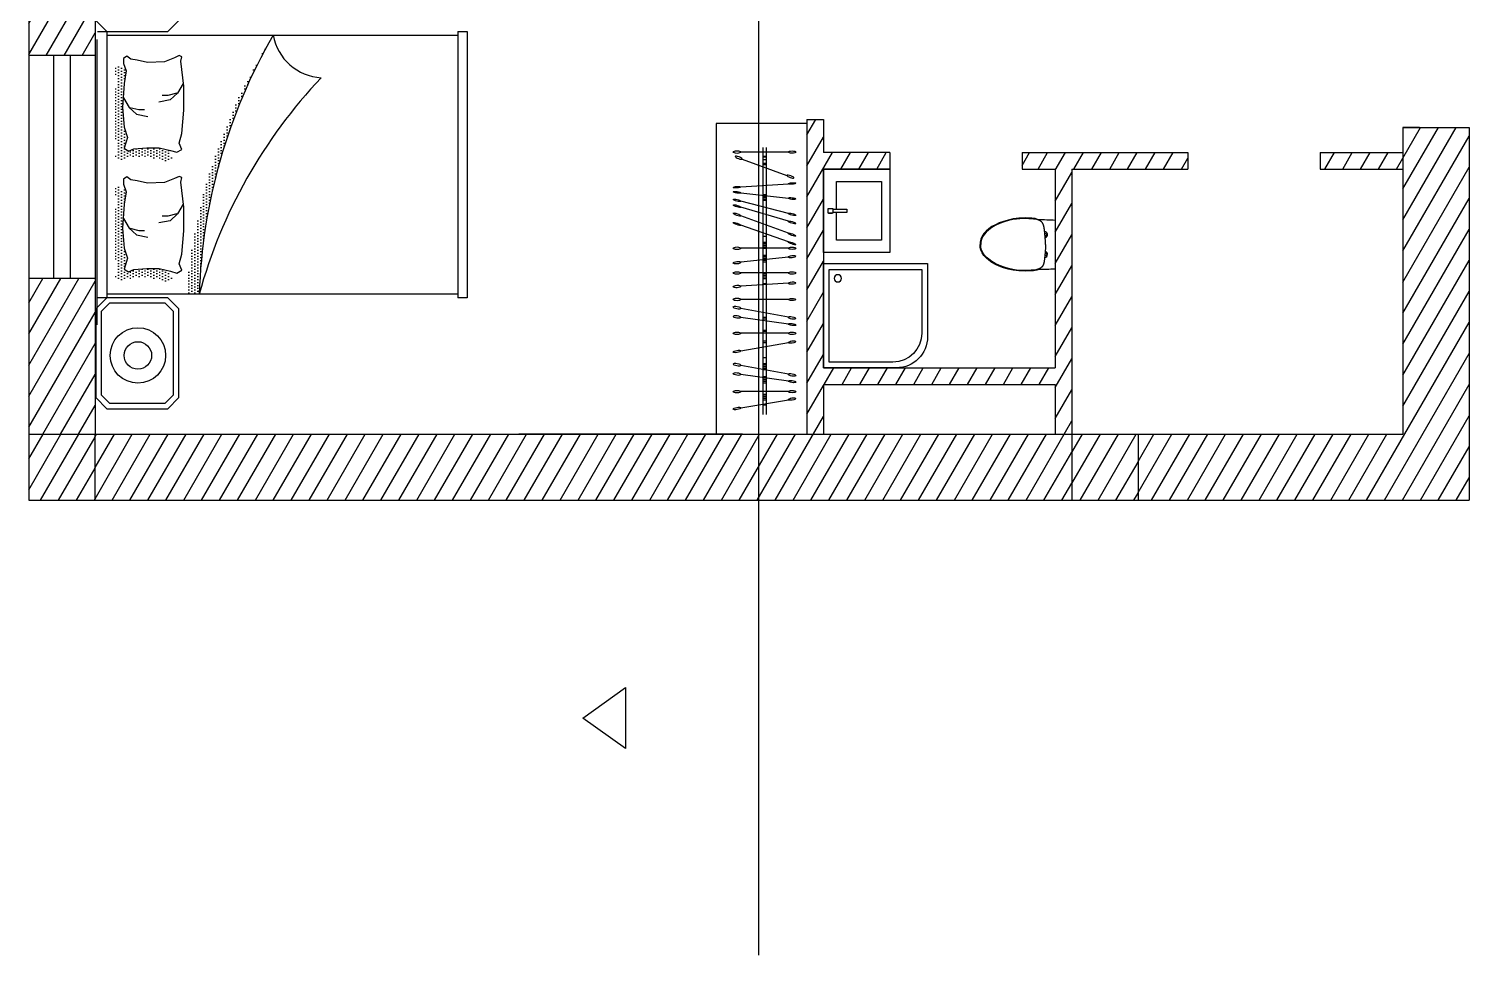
# Model space of a CAD drawing. Header units: millimetres. Extents: x -36495272392165 to 352544598049420, y -228287860276617 to 83349.
# Drawn here: x 69497 to 78197, y 55242 to 60836 of the extents above; entities that cross this region are included whole.
import ezdxf

# ---------------------------------------------------------------- set-up
doc = ezdxf.new("R2010")
doc.units = ezdxf.units.MM
doc.header["$MEASUREMENT"] = 0
doc.layers.add('freecads.com', color=7, linetype='Continuous')
pattern_1 = [(90, (212543.303, -169786.99), (-17.719921, 8.8599605), [0, -17.719921])]

# ---------------------------------------------------------------- blocks, each defined once
blk = doc.blocks.new('A$C6AC06645')
for p, q in [((0.9, 0.9), (0.27, 0.9)), ((0.9, 0), (0.9, 0.9)), ((0.85, 0.85), (0.3, 0.85)), ((0.85, 0.05), (0.85, 0.85)), ((0, 0.63), (0, 0)), ((0.05, 0.6), (0.05, 0.05)), ((0.05, 0.05), (0.85, 0.05)), ((0, 0), (0.9, 0))]:
    blk.add_line(p, q)
blk.add_circle((0.773, 0.124), 0.0314)
for centre, radius in [((0.27, 0.63), 0.27), ((0.3, 0.6), 0.25)]:
    blk.add_arc(centre, radius, 90, 180)

msp = doc.modelspace()

# ---------------------------------------------------------------- hatches: boundary and pattern name
at = {"transparency": 33554687}
h = msp.add_hatch(dxfattribs=at)
h.set_pattern_fill('ANSI31', scale=750, angle=15)
h.set_pattern_definition([(60, (-17294.835, 61852.8), (-81.18988, 46.875), [])])
h.paths.add_polyline_path([(78197.4, 65387.4), (76198.4, 65387.4), (76198.4, 64987.4), (77165.8, 64987.4), (77797.4, 64987.4), (77797.4, 61240.4), (77908.4, 61240.4), (78197.4, 61240.4)])
h.paths.add_polyline_path([(74297.4, 59989.4), (74697.4, 59989.4), (74697.4, 60089.4), (74297.4, 60089.4), (74297.4, 60289.4), (74197.4, 60289.4), (74197.4, 58389.4), (74297.4, 58389.4), (74297.4, 58689.4), (75697.4, 58689.4), (75697.4, 58389.4), (75797.4, 58389.4), (75797.4, 59989.4), (76497.4, 59989.4), (76497.4, 60089.4), (75497.4, 60089.4), (75497.4, 59989.4), (75697.4, 59989.4), (75697.4, 58789.4), (74297.4, 58789.4)])
h.paths.add_polyline_path([(78197.4, 60240.4), (77797.4, 60240.4), (77797.4, 58389.4), (76197.4, 58389.4), (76197.4, 57989.4), (78197.4, 57989.4)])
h.paths.add_polyline_path([(75797.4, 58389.4), (69897.4, 58389.4), (69897.4, 57989.4), (75797.4, 57989.4)])
h.paths.add_polyline_path([(69897.4, 59329.4), (69497.4, 59329.4), (69497.4, 58389.4), (69897.4, 58389.4)])
h.paths.add_polyline_path([(69897.4, 61487.4), (69497.4, 61487.4), (69497.4, 60675.4), (69897.4, 60675.4)])
h.paths.add_polyline_path([(71397.4, 61887.4), (70925.4, 61887.4), (69897.4, 61887.4), (69897.4, 61489.4), (71397.4, 61489.4)])
h.paths.add_polyline_path([(74496.4, 61589.4), (71397.4, 61589.4), (71397.4, 61489.4), (74197.4, 61489.4), (74197.4, 61289.4), (74297.4, 61289.4), (74297.4, 61487.4), (74297.4, 61489.4), (74496.4, 61489.4)])
h.paths.add_polyline_path([(77797.4, 60089.4), (77296.4, 60089.4), (77296.4, 59989.4), (77797.4, 59989.4)], flags=17)
h.paths.add_polyline_path([(71325.4, 64987.4), (70925.4, 64987.4), (70925.4, 63788.4), (71325.4, 63788.4)])
h = msp.add_hatch(dxfattribs=at)
h.set_pattern_fill('ANSI31', scale=750, angle=15)
h.set_pattern_definition([(60, (-29745.04, 61847.58), (-81.18988, 46.875), [])])
h.paths.add_polyline_path([(69897.4, 64987.4), (69897.4, 65387.4), (69497.4, 65387.4), (69497.4, 64987.4)])
h.paths.add_polyline_path([(69497.4, 61887.4), (69497.4, 61489.4), (69897.4, 61489.4), (69897.4, 61887.4)])
h.paths.add_polyline_path([(69497.4, 57989.4), (69897.4, 57989.4), (69897.4, 58389.4), (69497.4, 58389.4)])
h.paths.add_polyline_path([(76197.4, 57989.4), (76197.4, 58389.4), (75797.4, 58389.4), (75797.4, 57989.4)])
h = msp.add_hatch()
h.set_pattern_fill('DOTS', color=256, scale=11.162155, angle=90, style=0)
h.set_pattern_definition(pattern_1)
h.paths.add_polyline_path([(70450.5, 59234.7), (70527, 59234.7, -0.124273), (70973.5, 60797.4, 0.122563)])
h = msp.add_hatch()
h.set_pattern_fill('DOTS', color=256, scale=11.162155, angle=90, style=0)
h.set_pattern_definition(pattern_1)
h.paths.add_polyline_path([(70034.2, 59886.3), (70013.7, 59872.6), (70013.7, 59841.7), (70030.8, 59797.1), (70017.1, 59721.5), (70006.8, 59577.3), (70017.1, 59457.1), (70037.7, 59395.3), (70017.1, 59330.1), (70044.5, 59312.9), (70075.4, 59326.6), (70154.3, 59333.5), (70229.8, 59333.5), (70298.4, 59316.3), (70336.2, 59306), (70367, 59323.2), (70349.9, 59361), (70353.2, 59372.3), (70285.5, 59389.2), (70210, 59389.2), (70131.1, 59382.4), (70100.2, 59368.6), (70072.8, 59385.8), (70093.3, 59451), (70072.8, 59512.8), (70062.5, 59633), (70072.8, 59777.2), (70086.5, 59852.8), (70081.8, 59864.9), (70058.3, 59869.2)])
h.paths.add_polyline_path([(70034.2, 60615.5), (70013.7, 60601.8), (70013.7, 60570.9), (70030.8, 60526.3), (70017.1, 60450.7), (70006.8, 60306.5), (70017.1, 60186.3), (70037.7, 60124.5), (70017.1, 60059.3), (70044.5, 60042.1), (70075.4, 60055.9), (70154.3, 60062.7), (70229.8, 60062.7), (70298.4, 60045.6), (70336.2, 60035.3), (70367, 60052.4), (70349.9, 60090.2), (70353.2, 60101.5), (70285.5, 60118.5), (70210, 60118.5), (70131.1, 60111.6), (70100.2, 60097.9), (70072.8, 60115), (70093.3, 60180.3), (70072.8, 60242.1), (70062.5, 60362.2), (70072.8, 60506.5), (70086.5, 60582), (70081.8, 60594.1), (70058.3, 60598.4)])

# ---------------------------------------------------------------- linework, layer by layer
at = {"color": 7}
for p, q in [((73904.5, 67343), (73904.5, 55242.4)), ((74197.4, 60264.6), (73649.4, 60264.6)), ((73649.4, 60264.6), (73649.4, 58389.4)), ((72844.6, 56673.9), (73102.3, 56857.9)), ((73102.3, 56857.9), (73102.3, 56819.8)), ((73102.3, 56819.8), (73102.3, 56489.7)), ((73102.3, 56489.7), (72844.6, 56673.9))]:
    msp.add_line(p, q, dxfattribs=at)
for p, q in [((69497.4, 61487.4), (69497.4, 58389.4)), ((69897.4, 61487.4), (69897.4, 58389.4)), ((69913.1, 60819.7), (69968.9, 60819.7)), ((69968.9, 60819.7), (69968.9, 59212.3)), ((72089.7, 60819.7), (72089.7, 59212.3)), ((72089.7, 60819.7), (72145.5, 60819.7)), ((72145.5, 60819.7), (72145.5, 59212.3)), ((69909.1, 60771.4), (69909.1, 59048.3)), ((69968.9, 60797.4), (72089.7, 60797.4)), ((74197.4, 60289.4), (74297.4, 60289.4)), ((74197.4, 60289.4), (74197.4, 58389.4)), ((74297.4, 60289.4), (74297.4, 60089.4)), ((77797.4, 60240.4), (78197.4, 60240.4)), ((77797.4, 60240.4), (77797.4, 58389.4)), ((77896.7, 60240.4), (77797.4, 60240.4)), ((78197.4, 60240.4), (78197.4, 57989.4)), ((74697.4, 60089.4), (74297.4, 60089.4)), ((74697.4, 60089.4), (74697.4, 59989.4)), ((75497.4, 60089.4), (76497.4, 60089.4)), ((75497.4, 60089.4), (75497.4, 59989.4)), ((76497.4, 60089.4), (76497.4, 59989.4)), ((77296.4, 60089.4), (77797.4, 60089.4)), ((77296.4, 60089.4), (77296.4, 59989.4)), ((74297.4, 59989.4), (74297.4, 58789.4)), ((74697.4, 59989.4), (74297.4, 59989.4)), ((75497.4, 59989.4), (75697.4, 59989.4)), ((75697.4, 59989.4), (75697.4, 58789.4)), ((75797.4, 59989.4), (76497.4, 59989.4)), ((75797.4, 59989.4), (75797.4, 58389.4)), ((77296.4, 59989.4), (77797.4, 59989.4)), ((69968.9, 59212.3), (69913.1, 59212.3)), ((72089.7, 59234.7), (69968.9, 59234.7)), ((72145.5, 59212.3), (72089.7, 59212.3)), ((74297.4, 58789.4), (75697.4, 58789.4)), ((74297.4, 58689.4), (75697.4, 58689.4)), ((74297.4, 58689.4), (74297.4, 58389.4)), ((75697.4, 58689.4), (75697.4, 58389.4)), ((69497.4, 58389.4), (77797.4, 58389.4)), ((69897.4, 58389.4), (69897.4, 58389.4)), ((69497.4, 57989.4), (78197.4, 57989.4))]:
    msp.add_line(p, q)
at = {"color": 141}
for p, q in [((69897.4, 60675.4), (69497.4, 60675.4)), ((69497.4, 60675.4), (69497.4, 59329.4)), ((69647.4, 60675.4), (69647.4, 59329.4)), ((69747.4, 60675.4), (69747.4, 59329.4)), ((69897.4, 60675.4), (69897.4, 59329.4)), ((69897.4, 59329.4), (69497.4, 59329.4))]:
    msp.add_line(p, q, dxfattribs=at)
at = {"color": 240, "true_color": 0xed1f24}
for p, q in [((69497.4, 58389.4), (69497.4, 57989.4)), ((69897.4, 57989.4), (69897.4, 58389.4)), ((75797.4, 58389.4), (75797.4, 57989.4)), ((75797.4, 58389.4), (76197.4, 58389.4)), ((76197.4, 58389.4), (76197.4, 57989.4)), ((69497.4, 57989.4), (69897.4, 57989.4)), ((75797.4, 57989.4), (76197.4, 57989.4))]:
    msp.add_line(p, q, dxfattribs=at)
for points in [[(70404.2, 60886.7), (70404.2, 61422.4), (70337.2, 61489.4), (69968.9, 61489.4), (69901.9, 61422.4), (69901.9, 60886.7), (69968.9, 60819.7), (70337.2, 60819.7)], [(70404.2, 58609.6), (70404.2, 59145.4), (70337.2, 59212.3), (69968.9, 59212.3), (69901.9, 59145.4), (69901.9, 58609.6), (69968.9, 58542.6), (70337.2, 58542.6)], [(70370.7, 58626.3), (70370.7, 59128.6), (70320.5, 59178.8), (69985.6, 59178.8), (69935.4, 59128.6), (69935.4, 58626.3), (69985.6, 58576.1), (70320.5, 58576.1)]]:
    msp.add_lwpolyline(points, close=True)
for points in [[(70093.3, 60180.3), (70072.8, 60115), (70100.2, 60097.9), (70131.1, 60111.6), (70210, 60118.5), (70285.5, 60118.5), (70354.1, 60101.3), (70391.8, 60091), (70422.7, 60108.2), (70405.5, 60145.9), (70422.7, 60204.3), (70433, 60345.1), (70433, 60489.3), (70415.8, 60640.4), (70422.7, 60667.8), (70405.5, 60674.7), (70378.1, 60661), (70316.3, 60636.9), (70213.4, 60633.5), (70151.7, 60647.2), (70113.9, 60654.1), (70089.9, 60671.3), (70069.3, 60657.5), (70069.3, 60626.6), (70086.5, 60582), (70072.8, 60506.5), (70062.5, 60362.2), (70072.8, 60242.1), (70093.3, 60180.3)], [(70429.6, 60506.5), (70395.2, 60448.1), (70350.6, 60406.9), (70282, 60393.2)], [(70069.3, 60420.6), (70103.6, 60362.2), (70148.2, 60321), (70216.8, 60307.3)], [(70391.8, 60448.1), (70336.9, 60434.4), (70302.6, 60434.4)], [(70107.1, 60362.2), (70162, 60348.5), (70196.3, 60348.5)], [(70093.3, 59451), (70072.8, 59385.8), (70100.2, 59368.6), (70131.1, 59382.4), (70210, 59389.2), (70285.5, 59389.2), (70354.1, 59372.1), (70391.8, 59361.8), (70422.7, 59378.9), (70405.5, 59416.7), (70422.7, 59475.1), (70433, 59615.9), (70433, 59760.1), (70415.8, 59911.2), (70422.7, 59938.6), (70405.5, 59945.5), (70378.1, 59931.8), (70316.3, 59907.7), (70213.4, 59904.3), (70151.7, 59918), (70113.9, 59924.9), (70089.9, 59942.1), (70069.3, 59928.3), (70069.3, 59897.4), (70086.5, 59852.8), (70072.8, 59777.2), (70062.5, 59633), (70072.8, 59512.8), (70093.3, 59451)], [(70429.6, 59777.2), (70395.2, 59718.9), (70350.6, 59677.7), (70282, 59663.9)], [(70069.3, 59691.4), (70103.6, 59633), (70148.2, 59591.8), (70216.8, 59578.1)], [(70391.8, 59718.9), (70336.9, 59705.1), (70302.6, 59705.1)], [(70107.1, 59633), (70162, 59619.3), (70196.3, 59619.3)]]:
    msp.add_lwpolyline(points)
at = {"color": 0}
for points in [[(73931.7, 60119.6), (73931.7, 58506.8)], [(73950.5, 60119.6), (73950.5, 58506.8)], [(74085.3, 60092.1), (73797.6, 60092.1)], [(73806.4, 60050), (74076.6, 59951.2)], [(73931.7, 60067.6), (73950.5, 60067.6)], [(73931.7, 60062.8), (73950.5, 60062.8)], [(73931.7, 60047.2), (73950.5, 60047.2)], [(73931.7, 60024.4), (73950.5, 60024.4)], [(73931.7, 60017.2), (73950.5, 60017.2)], [(73797.6, 59881.4), (74085.3, 59901.2)], [(73797.6, 59846.8), (74085.3, 59813.9)], [(74085.3, 59721.5), (73797.6, 59794.8)], [(73931.7, 59836.4), (73950.5, 59836.4)], [(73931.7, 59828), (73950.5, 59828)], [(73931.7, 59819.6), (73950.5, 59819.6)], [(73931.7, 59808.8), (73950.5, 59808.8)], [(73931.7, 59801.6), (73950.5, 59801.6)], [(74085.3, 59674), (73797.6, 59759.2)], [(74085.3, 59601.8), (73797.6, 59706.7)], [(74085.3, 59549.2), (73797.6, 59650.2)], [(74085.3, 59511.4), (73797.6, 59511.4)], [(73931.7, 59583.3), (73950.5, 59583.3)], [(73931.7, 59548.1), (73950.5, 59548.1)], [(73931.7, 59540.1), (73950.5, 59540.1)], [(73931.7, 59529.3), (73950.5, 59529.3)], [(73931.7, 59520.1), (73950.5, 59520.1)], [(73931.7, 59512.1), (73950.5, 59512.1)], [(74085.3, 59458.4), (73797.6, 59426.7)], [(73931.7, 59470.2), (73950.5, 59470.2)], [(73931.7, 59464.2), (73950.5, 59464.2)], [(73931.7, 59454.2), (73950.5, 59454.2)], [(73931.7, 59452.2), (73950.5, 59452.2)], [(73931.7, 59440.2), (73950.5, 59440.2)], [(73931.7, 59430.2), (73950.5, 59430.2)], [(74085.3, 59362), (73797.6, 59362)], [(73931.7, 59363.2), (73950.5, 59363.2)], [(73931.7, 59358.3), (73950.5, 59358.3)], [(73931.7, 59348.5), (73950.5, 59348.5)], [(73931.7, 59338.6), (73950.5, 59338.6)], [(74085.3, 59299.5), (73797.6, 59281.7)], [(73931.7, 59328.8), (73950.5, 59328.8)], [(73931.7, 59297.7), (73950.5, 59297.7)], [(74085.3, 59202), (73797.6, 59202)], [(74085.3, 59095), (73797.6, 59148.5)], [(74085.3, 59053.9), (73797.6, 59093.5)], [(73931.7, 59094.8), (73950.5, 59094.8)], [(73931.7, 59084.9), (73950.5, 59084.9)], [(74085.3, 58997.7), (73797.6, 58997.7)], [(73931.7, 59016.2), (73950.5, 59016.2)], [(73931.7, 59009.7), (73950.5, 59009.7)], [(73797.6, 58891.9), (74085.3, 58941.3)], [(73931.7, 58952.4), (73950.5, 58952.4)], [(73931.7, 58942.6), (73950.5, 58942.6)], [(73931.7, 58850.9), (73950.5, 58850.9)], [(73931.7, 58815.7), (73950.5, 58815.7)], [(74085.3, 58750.5), (73797.6, 58804)], [(74085.3, 58709.4), (73797.6, 58749)], [(73931.7, 58807.7), (73950.5, 58807.7)], [(73931.7, 58796.9), (73950.5, 58796.9)], [(73931.7, 58787.7), (73950.5, 58787.7)], [(73931.7, 58779.7), (73950.5, 58779.7)], [(73931.7, 58737.7), (73950.5, 58737.7)], [(73931.7, 58731.7), (73950.5, 58731.7)], [(74085.3, 58645.6), (73797.6, 58645.6)], [(73931.7, 58721.7), (73950.5, 58721.7)], [(73931.7, 58719.7), (73950.5, 58719.7)], [(73931.7, 58707.7), (73950.5, 58707.7)], [(73931.7, 58697.7), (73950.5, 58697.7)], [(73797.6, 58547.4), (74085.3, 58596.8)], [(73931.7, 58630.8), (73950.5, 58630.8)], [(73931.7, 58625.8), (73950.5, 58625.8)], [(73931.7, 58616), (73950.5, 58616)], [(73931.7, 58606.2), (73950.5, 58606.2)], [(73931.7, 58596.4), (73950.5, 58596.4)], [(73931.7, 58565.3), (73950.5, 58565.3)]]:
    msp.add_lwpolyline(points, dxfattribs=at)
for radius in [167.4, 83]:
    msp.add_circle((70156.5, 58864.1), radius)
for centre, radius, start, end in [((73845.4, 59131.7), 3320, 149.8866, 178.22261), ((71281.3, 60853.6), 312.9, 190.35432, 266.78617), ((73487.8, 58426), 3069.2, 136.43667, 164.72336)]:
    msp.add_arc(centre, radius, start, end)
for centre, major_axis, ratio in [((73775.2, 60092.1), (22.4, 0), 0.343682), ((74107.7, 60092.1), (22.4, 0), 0.30303), ((73775.2, 59879.9), (22.4, 1.5), 0.193898), ((74107.7, 59902.7), (22.4, 1.5), 0.193898), ((73775.2, 59800.5), (22.4, -5.7), 0.225151), ((73775.2, 59765.8), (22.4, -6.6), 0.201005), ((73775.2, 59849.1), (22.4, -2.6), 0.230839), ((74107.7, 59811.4), (22.4, -2.6), 0.230839), ((73775.2, 59714.9), (22.4, -8.2), 0.218262), ((74107.7, 59715.8), (22.4, -5.7), 0.225151), ((73775.2, 59658.1), (22.4, -7.9), 0.183941), ((74107.7, 59593.6), (22.4, -8.2), 0.218262), ((74107.7, 59667.4), (22.4, -6.6), 0.201005), ((73775.2, 59511.4), (22.4, 0), 0.343682), ((74107.7, 59541.3), (22.4, -7.9), 0.183941), ((74107.7, 59511.4), (22.4, 0), 0.30303), ((73775.2, 59424.2), (22.4, 2.5), 0.338372), ((74107.7, 59460.9), (22.4, 2.5), 0.301208), ((73775.2, 59362), (22.4, 0), 0.343682), ((74107.7, 59362), (22.4, 0), 0.30303), ((73775.2, 59280.3), (22.4, 1.4), 0.343024), ((74107.7, 59300.9), (22.4, 1.4), 0.30245), ((73775.2, 59152.6), (22.4, -4.2), 0.342238), ((73775.2, 59202), (22.4, 0), 0.343682), ((74107.7, 59202), (22.4, 0), 0.30303), ((73775.2, 59096.6), (22.4, -3.1), 0.344848), ((74107.7, 59090.8), (22.4, -4.2), 0.321065), ((73775.2, 58997.7), (22.4, 0), 0.343682), ((74107.7, 59050.8), (22.4, -3.1), 0.274598), ((74107.7, 58997.7), (22.4, 0), 0.30303), ((74107.7, 58945.1), (22.4, 3.8), 0.291091), ((73775.2, 58808.1), (22.4, -4.2), 0.342238), ((73775.2, 58888.1), (22.4, 3.8), 0.291091), ((73775.2, 58752.1), (22.4, -3.1), 0.344848), ((74107.7, 58746.3), (22.4, -4.2), 0.321065), ((73775.2, 58645.6), (22.4, 0), 0.343682), ((74107.7, 58706.3), (22.4, -3.1), 0.274598), ((74107.7, 58645.6), (22.4, 0), 0.30303), ((73775.2, 58543.6), (22.4, 3.8), 0.291091), ((74107.7, 58600.7), (22.4, 3.8), 0.291091)]:
    msp.add_ellipse(centre, major_axis=major_axis, ratio=ratio, dxfattribs=at)
at = {"color": 0, "extrusion": (0, 0, -1)}
for centre in [(73785.3, 60057.6), (74097.6, 59943.5)]:
    msp.add_ellipse(centre, major_axis=(21, -7.7), ratio=0.241715, dxfattribs=at)
at = {"layer": 'freecads.com'}
for p, q in [((74297.4, 59485.4), (74297.4, 59989.4)), ((74297.4, 59989.4), (74697.8, 59989.4)), ((74697.8, 59989.4), (74697.8, 59485.4)), ((74375.5, 59748), (74375.5, 59914.9)), ((74375.5, 59914.9), (74648.1, 59914.9)), ((74648.1, 59914.9), (74648.1, 59559.9)), ((74375.5, 59559.9), (74375.5, 59726.7)), ((75443.3, 59688.4), (75412.4, 59681.8)), ((75440.3, 59684.5), (75415.6, 59679.2)), ((75462.9, 59687.8), (75440.3, 59684.5)), ((75477.4, 59692.9), (75443.3, 59688.4)), ((75483.7, 59689.7), (75462.9, 59687.8)), ((75515, 59694.6), (75477.4, 59692.9)), ((75502.8, 59690.5), (75483.7, 59689.7)), ((75520.5, 59690.5), (75502.8, 59690.5)), ((75555.8, 59692.6), (75515, 59694.6)), ((75537, 59689.9), (75520.5, 59690.5)), ((75552.3, 59689), (75537, 59689.9)), ((75566.7, 59687.7), (75552.3, 59689)), ((75566, 59691.5), (75556, 59692.6)), ((75576.2, 59690.1), (75566, 59691.5)), ((75580.2, 59686), (75566.7, 59687.7)), ((75585.5, 59687.7), (75576.2, 59690.1)), ((75592.6, 59683.1), (75580.2, 59686)), ((75593.7, 59683.5), (75585.5, 59687.7)), ((75603, 59678.7), (75592.6, 59683.1)), ((75595.8, 59681.8), (75593.7, 59683.5)), ((75266.3, 59599.7), (75255.7, 59583.6)), ((75279.9, 59614.8), (75266.3, 59599.7)), ((75279.8, 59609.1), (75267.5, 59594.9)), ((75295.1, 59622.9), (75279.8, 59609.1)), ((75296, 59628.9), (75279.9, 59614.8)), ((75313.2, 59636.1), (75295.1, 59622.9)), ((75314.5, 59641.9), (75296, 59628.9)), ((75334.4, 59648.7), (75313.2, 59636.1)), ((75335.4, 59653.7), (75314.5, 59641.9)), ((75359.7, 59660.7), (75334.4, 59648.7)), ((75358.6, 59664.2), (75335.4, 59653.7)), ((75384.2, 59673.6), (75358.6, 59664.2)), ((75388, 59671.3), (75359.7, 59660.7)), ((75412.4, 59681.8), (75384.2, 59673.6)), ((75415.6, 59679.2), (75388, 59671.3)), ((75603.7, 59678.3), (75603, 59678.7)), ((75604.9, 59677.6), (75603.7, 59678.3)), ((75606.1, 59677), (75604.9, 59677.6)), ((75607.2, 59676.3), (75606.1, 59677)), ((75608.2, 59675.6), (75607.2, 59676.3)), ((75609.2, 59675), (75608.2, 59675.6)), ((75610.2, 59674.3), (75609.2, 59675)), ((75611.1, 59673.6), (75610.2, 59674.3)), ((75612, 59672.9), (75611.1, 59673.6)), ((75612.9, 59672.2), (75612, 59672.9)), ((75613.7, 59671.5), (75612.9, 59672.2)), ((75614.5, 59670.7), (75613.7, 59671.5)), ((75615.2, 59670), (75614.5, 59670.7)), ((75616, 59669.2), (75615.2, 59670)), ((75616.7, 59668.5), (75616, 59669.2)), ((75617.3, 59667.7), (75616.7, 59668.5)), ((75618, 59666.9), (75617.3, 59667.7)), ((75618.6, 59666.1), (75618, 59666.9)), ((75619.2, 59665.4), (75618.6, 59666.1)), ((75619.8, 59664.6), (75619.2, 59665.4)), ((75620.4, 59663.8), (75619.8, 59664.6)), ((75620.9, 59663), (75620.4, 59663.8)), ((75621.4, 59662.2), (75620.9, 59663)), ((75621.9, 59661.4), (75621.4, 59662.2)), ((75622.4, 59660.7), (75621.9, 59661.4)), ((75622.8, 59659.9), (75622.4, 59660.7)), ((75623.2, 59659.1), (75622.8, 59659.9)), ((75623.6, 59658.3), (75623.2, 59659.1)), ((75624, 59657.6), (75623.6, 59658.3)), ((75624.3, 59656.8), (75624, 59657.6)), ((75624.7, 59656.1), (75624.3, 59656.8)), ((75625, 59655.4), (75624.7, 59656.1)), ((75625.3, 59654.7), (75625, 59655.4)), ((75625.6, 59654), (75625.3, 59654.7)), ((75625.8, 59653.3), (75625.6, 59654)), ((75626.1, 59652.6), (75625.8, 59653.3)), ((75626.3, 59652), (75626.1, 59652.6)), ((75626.5, 59651.3), (75626.3, 59652)), ((75626.8, 59650.7), (75626.5, 59651.3)), ((75627, 59650), (75626.8, 59650.7)), ((75627.2, 59649.4), (75627, 59650)), ((75627.4, 59648.8), (75627.2, 59649.4)), ((75627.5, 59648.1), (75627.4, 59648.8)), ((75627.7, 59647.5), (75627.5, 59648.1)), ((75627.9, 59647), (75627.7, 59647.5)), ((75628, 59646.4), (75627.9, 59647)), ((75628.1, 59645.8), (75628, 59646.4)), ((75628.3, 59645.2), (75628.1, 59645.8)), ((75628.4, 59644.7), (75628.3, 59645.2)), ((75628.5, 59644.2), (75628.4, 59644.7)), ((75628.6, 59643.6), (75628.5, 59644.2)), ((75628.7, 59643.1), (75628.6, 59643.6)), ((75628.8, 59642.6), (75628.7, 59643.1)), ((75628.9, 59642.1), (75628.8, 59642.6)), ((75629, 59641.7), (75628.9, 59642.1)), ((75629.1, 59641.2), (75629, 59641.7)), ((75629.2, 59640.8), (75629.1, 59641.2)), ((75629.4, 59639.9), (75629.2, 59640.8)), ((75629.5, 59639.1), (75629.4, 59639.9)), ((75629.6, 59638.3), (75629.5, 59639.1)), ((75629.8, 59637.5), (75629.6, 59638.3)), ((75629.9, 59636.8), (75629.8, 59637.5)), ((75630, 59635.7), (75629.9, 59636.8)), ((75630.2, 59634.5), (75630, 59635.7)), ((75630.4, 59632.6), (75630.2, 59634.5)), ((75631, 59629.1), (75630.4, 59632.8)), ((75631.3, 59626.5), (75631, 59629.1)), ((75631.9, 59622.4), (75631.3, 59626.5)), ((75632.3, 59618.9), (75631.9, 59622.4)), ((75632.9, 59614.2), (75632.3, 59618.9)), ((75633.6, 59608.5), (75632.9, 59614.2)), ((75634, 59604.9), (75633.6, 59608.5)), ((75634.1, 59604.2), (75634, 59604.6)), ((75634.1, 59603.3), (75634.1, 59604.2)), ((75634.2, 59602.3), (75634.1, 59603.3)), ((75634.4, 59600.9), (75634.2, 59602.2)), ((75636.7, 59576.6), (75634.4, 59600.9)), ((75697.4, 59679.5), (75697.4, 59387.8)), ((74648.1, 59559.9), (74375.5, 59559.9)), ((75244.4, 59549.6), (75243.3, 59533.7)), ((75244.4, 59517.7), (75243.3, 59533.7)), ((75248.3, 59566.8), (75244.4, 59549.6)), ((75248.3, 59500.5), (75244.4, 59517.7)), ((75248, 59549.4), (75246.9, 59533.7)), ((75248, 59517.9), (75246.9, 59533.7)), ((75251.8, 59565.1), (75248, 59549.4)), ((75251.8, 59502.2), (75248, 59517.9)), ((75255.7, 59583.6), (75248.3, 59566.8)), ((75258.2, 59580.2), (75251.8, 59565.1)), ((75267.5, 59594.9), (75258.2, 59580.2)), ((75638.1, 59553.7), (75636.7, 59576.6)), ((75638.1, 59513.7), (75636.7, 59490.7)), ((75638.5, 59533.7), (75638.1, 59553.7)), ((75638.5, 59533.7), (75638.1, 59513.7)), ((74697.8, 59485.4), (74297.4, 59485.4)), ((75255.7, 59483.7), (75248.3, 59500.5)), ((75258.2, 59487.1), (75251.8, 59502.2)), ((75266.3, 59467.6), (75255.7, 59483.7)), ((75267.5, 59472.5), (75258.2, 59487.1)), ((75279.9, 59452.5), (75266.3, 59467.6)), ((75279.8, 59458.2), (75267.5, 59472.5)), ((75295.1, 59444.5), (75279.8, 59458.2)), ((75296, 59438.4), (75279.9, 59452.5)), ((75313.2, 59431.2), (75295.1, 59444.5)), ((75314.5, 59425.4), (75296, 59438.4)), ((75334.4, 59418.6), (75313.2, 59431.2)), ((75335.4, 59413.7), (75314.5, 59425.4)), ((75628.1, 59421.5), (75628, 59421)), ((75628.3, 59422.1), (75628.1, 59421.5)), ((75628.4, 59422.6), (75628.3, 59422.1)), ((75628.5, 59423.2), (75628.4, 59422.6)), ((75628.6, 59423.7), (75628.5, 59423.2)), ((75628.7, 59424.2), (75628.6, 59423.7)), ((75628.8, 59424.7), (75628.7, 59424.2)), ((75628.9, 59425.2), (75628.8, 59424.7)), ((75629, 59425.7), (75628.9, 59425.2)), ((75629.1, 59426.1), (75629, 59425.7)), ((75629.2, 59426.6), (75629.1, 59426.1)), ((75629.4, 59427.4), (75629.2, 59426.6)), ((75629.5, 59428.3), (75629.4, 59427.4)), ((75629.6, 59429.1), (75629.5, 59428.3)), ((75629.8, 59429.8), (75629.6, 59429.1)), ((75629.9, 59430.6), (75629.8, 59429.8)), ((75630, 59431.6), (75629.9, 59430.6)), ((75630.2, 59432.8), (75630, 59431.6)), ((75630.4, 59434.8), (75630.2, 59432.8)), ((75631, 59438.3), (75630.4, 59434.6)), ((75631.3, 59440.8), (75631, 59438.3)), ((75631.9, 59444.9), (75631.3, 59440.8)), ((75632.3, 59448.4), (75631.9, 59444.9)), ((75632.9, 59453.1), (75632.3, 59448.4)), ((75633.6, 59458.8), (75632.9, 59453.1)), ((75634, 59462.4), (75633.6, 59458.8)), ((75634.1, 59463.1), (75634, 59462.7)), ((75634.2, 59465), (75634.1, 59464.1)), ((75634.1, 59464.1), (75634.1, 59463.1)), ((75634.4, 59466.4), (75634.2, 59465.2)), ((75636.7, 59490.7), (75634.4, 59466.4)), ((75359.7, 59406.6), (75334.4, 59418.6)), ((75358.6, 59403.1), (75335.4, 59413.7)), ((75384.2, 59393.7), (75358.6, 59403.1)), ((75388, 59396.1), (75359.7, 59406.6)), ((75412.4, 59385.5), (75384.2, 59393.7)), ((75415.6, 59388.1), (75388, 59396.1)), ((75443.3, 59378.9), (75412.4, 59385.5)), ((75440.3, 59382.8), (75415.6, 59388.1)), ((75462.9, 59379.5), (75440.3, 59382.8)), ((75477.4, 59374.4), (75443.3, 59378.9)), ((75483.7, 59377.6), (75462.9, 59379.5)), ((75515, 59372.7), (75477.4, 59374.4)), ((75502.8, 59376.8), (75483.7, 59377.6)), ((75520.5, 59376.8), (75502.8, 59376.8)), ((75555.8, 59374.7), (75515, 59372.7)), ((75537, 59377.4), (75520.5, 59376.8)), ((75552.3, 59378.4), (75537, 59377.4)), ((75566.7, 59379.6), (75552.3, 59378.4)), ((75566, 59375.8), (75556, 59374.7)), ((75576.2, 59377.2), (75566, 59375.8)), ((75580.2, 59381.3), (75566.7, 59379.6)), ((75585.5, 59379.6), (75576.2, 59377.2)), ((75592.6, 59384.2), (75580.2, 59381.3)), ((75593.7, 59383.8), (75585.5, 59379.6)), ((75603, 59388.6), (75592.6, 59384.2)), ((75595.8, 59385.5), (75593.7, 59383.8)), ((75603.7, 59389), (75603, 59388.6)), ((75604.9, 59389.7), (75603.7, 59389)), ((75606.1, 59390.4), (75604.9, 59389.7)), ((75607.2, 59391), (75606.1, 59390.4)), ((75608.2, 59391.7), (75607.2, 59391)), ((75609.2, 59392.4), (75608.2, 59391.7)), ((75610.2, 59393), (75609.2, 59392.4)), ((75611.1, 59393.7), (75610.2, 59393)), ((75612, 59394.4), (75611.1, 59393.7)), ((75612.9, 59395.1), (75612, 59394.4)), ((75613.7, 59395.9), (75612.9, 59395.1)), ((75614.5, 59396.6), (75613.7, 59395.9)), ((75615.2, 59397.3), (75614.5, 59396.6)), ((75616, 59398.1), (75615.2, 59397.3)), ((75616.7, 59398.9), (75616, 59398.1)), ((75617.3, 59399.6), (75616.7, 59398.9)), ((75618, 59400.4), (75617.3, 59399.6)), ((75618.6, 59401.2), (75618, 59400.4)), ((75619.2, 59402), (75618.6, 59401.2)), ((75619.8, 59402.7), (75619.2, 59402)), ((75620.4, 59403.5), (75619.8, 59402.7)), ((75620.9, 59404.3), (75620.4, 59403.5)), ((75621.4, 59405.1), (75620.9, 59404.3)), ((75621.9, 59405.9), (75621.4, 59405.1)), ((75622.4, 59406.7), (75621.9, 59405.9)), ((75622.8, 59407.4), (75622.4, 59406.7)), ((75623.2, 59408.2), (75622.8, 59407.4)), ((75623.6, 59409), (75623.2, 59408.2)), ((75624, 59409.7), (75623.6, 59409)), ((75624.3, 59410.5), (75624, 59409.7)), ((75624.7, 59411.2), (75624.3, 59410.5)), ((75625, 59411.9), (75624.7, 59411.2)), ((75625.3, 59412.7), (75625, 59411.9)), ((75625.6, 59413.3), (75625.3, 59412.7)), ((75625.8, 59414), (75625.6, 59413.3)), ((75626.1, 59414.7), (75625.8, 59414)), ((75626.3, 59415.4), (75626.1, 59414.7)), ((75626.5, 59416), (75626.3, 59415.4)), ((75626.8, 59416.7), (75626.5, 59416)), ((75627, 59417.3), (75626.8, 59416.7)), ((75627.2, 59417.9), (75627, 59417.3)), ((75627.4, 59418.6), (75627.2, 59417.9)), ((75627.5, 59419.2), (75627.4, 59418.6)), ((75627.7, 59419.8), (75627.5, 59419.2)), ((75627.9, 59420.4), (75627.7, 59419.8)), ((75628, 59421), (75627.9, 59420.4))]:
    msp.add_line(p, q, dxfattribs=at)
at = {"layer": 'freecads.com', "ltscale": 10}
for p, q in [((74324.7, 59723.2), (74324.7, 59751.6)), ((74324.7, 59751.6), (74353.1, 59751.6)), ((74353.1, 59723.2), (74324.7, 59723.2)), ((74327.9, 59723.2), (74350.7, 59723.2)), ((74353.1, 59751.6), (74353.1, 59723.2)), ((74353.1, 59748), (74439, 59748)), ((74439, 59726.7), (74353.1, 59726.7)), ((74439, 59748), (74439, 59726.7))]:
    msp.add_line(p, q, dxfattribs=at)
at = {"layer": 'freecads.com', "extrusion": (0, 0, -1)}
msp.add_line((73808.8, 58389.4), (72456.8, 58389.4), dxfattribs=at)
at = {"layer": 'freecads.com'}
for points in [[(75697.4, 59679.5), (75662.9, 59681.2), (75628.3, 59682.6), (75593.7, 59683.5)], [(75649.8, 59597.2), (75647.9, 59604.9), (75641.2, 59610.4), (75633.3, 59610.8)], [(75636.8, 59575.1), (75646.5, 59577.6), (75652.3, 59587.5), (75649.8, 59597.2)], [(75635.6, 59587.9), (75638.3, 59585.8), (75642.1, 59586.2), (75644.2, 59588.9)], [(75644.2, 59588.9), (75645.1, 59590), (75645.6, 59591.3), (75645.6, 59592.7)], [(75633.3, 59456.5), (75642.9, 59457.1), (75650.4, 59465), (75650.4, 59474.6)], [(75634.8, 59470.7), (75637, 59468.1), (75640.8, 59467.8), (75643.4, 59470)], [(75650.4, 59474.6), (75650.4, 59482.9), (75644.8, 59490.1), (75636.8, 59492.2)], [(75643.4, 59470), (75644.8, 59471.1), (75645.6, 59472.8), (75645.6, 59474.6)], [(75593.7, 59383.8), (75628.3, 59384.7), (75662.9, 59386.1), (75697.4, 59387.8)]]:
    msp.add_open_spline(points, degree=3, dxfattribs=at)
for points in [[(75645.6, 59592.7), (75645.6, 59596.1), (75642.8, 59598.8), (75639.5, 59598.8), (75637.7, 59598.8), (75636, 59598), (75634.8, 59596.6)], [(75645.6, 59474.6), (75645.6, 59478), (75642.8, 59480.7), (75639.5, 59480.7), (75638.1, 59480.7), (75636.7, 59480.3), (75635.6, 59479.4)]]:
    msp.add_open_spline(points, degree=3, knots=[0, 0, 0, 0, 1, 1, 1, 2, 2, 2, 2], dxfattribs=at)

# ---------------------------------------------------------------- block references
at = {"color": 7, "xscale": -698.8363777679721, "yscale": 698.8363777679721, "zscale": 698.8363777679721, "rotation": 270}
msp.add_blockref('A$C6AC06645', (74297.4, 58789.4, -1), dxfattribs=at)

doc.saveas('drawing.dxf')
